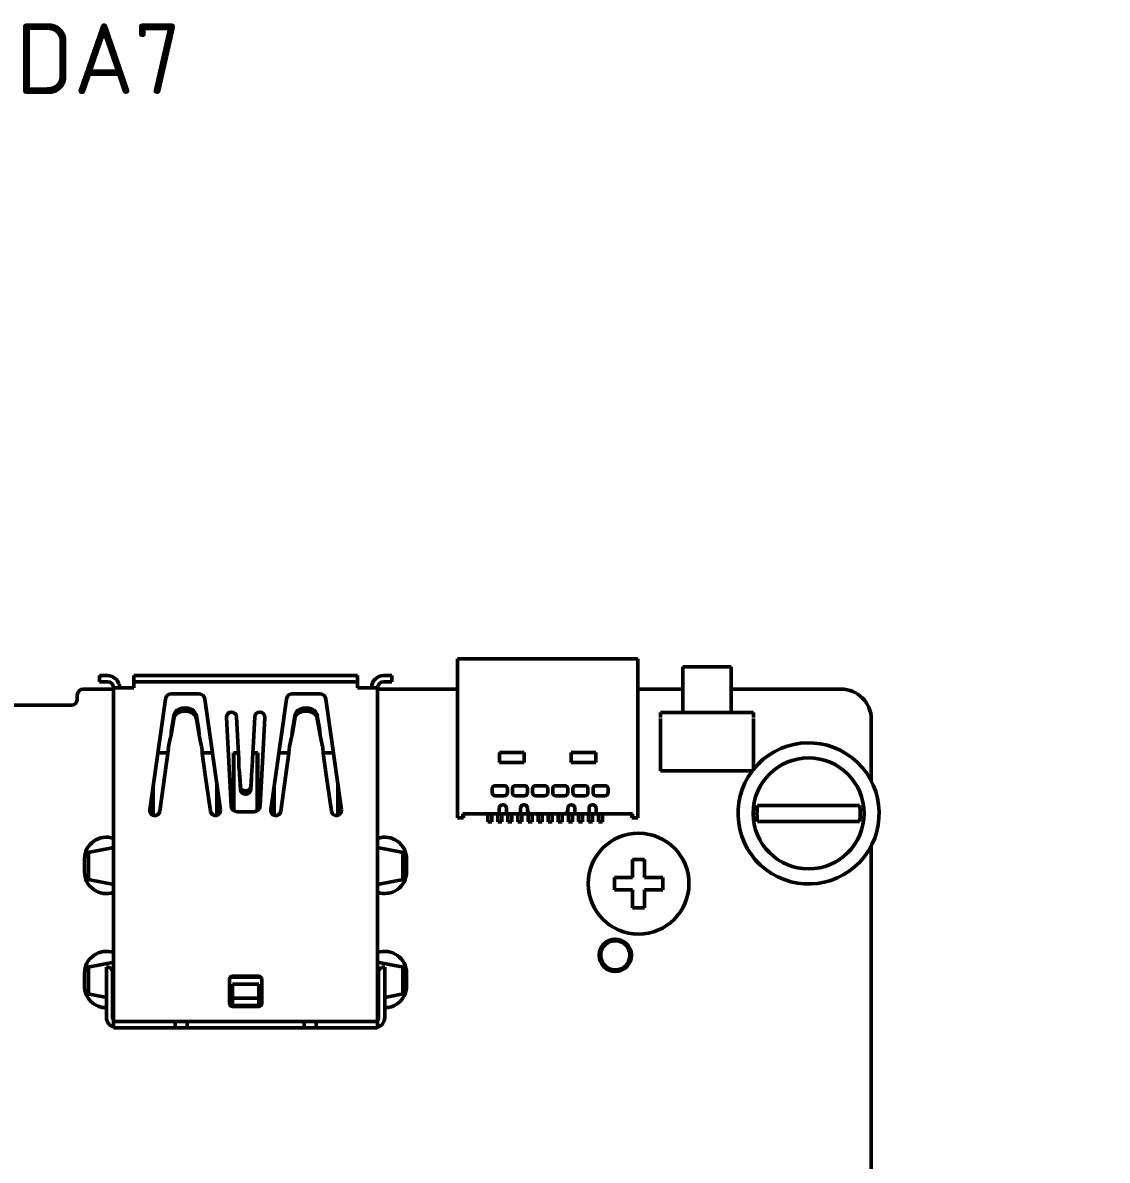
# Model space of a CAD drawing. Header units: millimetres. Extents: x -55 to 2039, y 0 to 512.
# Drawn here: x 1111.4 to 1165.2, y 278.6 to 335.1 of the extents above; entities that cross this region are included whole.
import ezdxf
from ezdxf import colors
from ezdxf.entities.mleader import LeaderData, LeaderLine
from ezdxf.enums import TextEntityAlignment as Align
from ezdxf.math import Vec2, Vec3

# ---------------------------------------------------------------- set-up
doc = ezdxf.new("R2010")
doc.units = ezdxf.units.MM
doc.linetypes.add('Сплошная', pattern=[0])
doc.layers.add('Виды', color=30, linetype='Continuous')
doc.layers.add('текст', color=2, linetype='Continuous', lineweight=30)
doc.styles.add('GOST TYPE B', font='', dxfattribs={"height": 3.5})
doc.styles.get('GOST TYPE B').set_extended_font_data('GOST type B')

# ---------------------------------------------------------------- blocks, each defined once
blk = doc.blocks.new('Вид с →')
at = {"linetype": 'Continuous', "lineweight": 25, "transparency": 16777216}
for q in [(28.03, 4.046), (30.858, 4.046)]:
    blk.add_line((29.444, 2.632), q, dxfattribs=at)
blk.add_circle((32.944, 2.632), 3.5, dxfattribs=at)
blk.add_circle((32.944, 2.632), 3.5, dxfattribs=at)
at = {"linetype": 'Continuous', "lineweight": 50, "transparency": 16777216, "style": 'GOST TYPE B'}
blk.add_attdef('ВИД(_:_)', text='', height=7, dxfattribs=at).set_placement((27.226, 3.5), align=Align.MIDDLE_RIGHT)
blk = doc.blocks.new('_DotSmall')
at = {"color": 0, "linetype": 'ByBlock', "lineweight": 60, "const_width": 0.5}
blk.add_lwpolyline([(-0.0625, 0, 1), (0.0625, 0, 1)], format="xyb", close=True, dxfattribs=at)

msp = doc.modelspace()

# ---------------------------------------------------------------- linework, layer by layer
at = {"linetype": 'Continuous', "lineweight": 50}
for p, q in [((1132.9373, 303.5244), (1132.9373, 295.6244)), ((1133.9373, 303.5244), (1132.9373, 303.5244)), ((1133.9373, 303.5244), (1140.8773, 303.5244)), ((1141.8773, 303.5244), (1140.8773, 303.5244)), ((1141.8773, 295.6244), (1141.8773, 303.5244)), ((1144.1113, 300.8623), (1144.1113, 303.1123)), ((1146.5113, 303.1123), (1144.1113, 303.1123)), ((1146.5113, 300.8623), (1146.5113, 303.1123)), ((1115.1713, 302.6823), (1115.1713, 302.3823)), ((1115.1713, 302.6823), (1115.4713, 302.6823)), ((1115.5713, 302.6823), (1115.4713, 302.6823)), ((1116.8713, 302.6823), (1116.8713, 302.3823)), ((1116.8713, 302.6823), (1117.1713, 302.6823)), ((1127.6713, 302.6823), (1117.1713, 302.6823)), ((1127.6713, 302.6823), (1127.9713, 302.6823)), ((1127.9713, 302.6823), (1127.9713, 302.3823)), ((1129.3713, 302.6823), (1129.2713, 302.6823)), ((1129.3713, 302.6823), (1129.6713, 302.6823)), ((1129.6713, 302.6823), (1129.6713, 302.3823)), ((1114.3713, 302.0123), (1115.8713, 302.0123)), ((1115.4713, 302.3823), (1115.1713, 302.3823)), ((1115.4713, 302.3823), (1115.5713, 302.3823)), ((1115.8713, 302.0823), (1115.8713, 285.5223)), ((1115.8713, 302.0823), (1116.4713, 302.0823)), ((1116.8713, 302.0823), (1116.4713, 302.0823)), ((1117.1713, 302.3823), (1116.8713, 302.3823)), ((1117.1713, 302.3823), (1127.6713, 302.3823)), ((1127.9713, 302.3823), (1127.6713, 302.3823)), ((1128.3713, 302.0823), (1127.9713, 302.0823)), ((1128.3713, 302.0823), (1128.9713, 302.0823)), ((1128.9713, 302.0823), (1128.9713, 285.5223)), ((1128.9713, 302.0123), (1132.9373, 302.0123)), ((1129.2713, 302.3823), (1129.3713, 302.3823)), ((1129.6713, 302.3823), (1129.3713, 302.3823)), ((1141.8773, 302.0123), (1144.1113, 302.0123)), ((1146.5113, 302.0123), (1151.9613, 302.0123)), ((1114.0713, 301.7123), (1114.0713, 301.5123)), ((1118.4442, 301.5241), (1117.6713, 296.0245)), ((1120.1013, 301.7823), (1118.7413, 301.7823)), ((1120.3983, 301.5241), (1121.1713, 296.0245)), ((1124.4442, 301.5241), (1123.6713, 296.0245)), ((1126.1013, 301.7823), (1124.7413, 301.7823)), ((1126.3983, 301.5241), (1127.1713, 296.0245)), ((1110.2613, 301.2123), (1113.7713, 301.2123)), ((1119.4853, 301.0687), (1119.3572, 301.0687)), ((1119.4853, 300.9187), (1119.3572, 300.9187)), ((1125.4853, 301.0687), (1125.3572, 301.0687)), ((1125.4853, 300.9187), (1125.3572, 300.9187)), ((1143.0113, 300.8623), (1147.6113, 300.8623)), ((1143.0113, 300.6123), (1143.0113, 300.8623)), ((1147.6113, 300.6123), (1147.6113, 300.8623)), ((1118.8621, 300.696), (1118.7446, 299.9723)), ((1118.8621, 300.546), (1118.7446, 299.8223)), ((1120.0979, 299.9723), (1119.9804, 300.696)), ((1119.9804, 300.546), (1120.0979, 299.8223)), ((1121.4713, 300.6131), (1121.7017, 296.2166)), ((1121.9706, 300.6393), (1122.0359, 299.3923)), ((1122.8719, 300.6393), (1122.8066, 299.3923)), ((1123.3713, 300.6131), (1123.1409, 296.2166)), ((1124.8621, 300.696), (1124.7446, 299.9723)), ((1124.8621, 300.546), (1124.7446, 299.8223)), ((1126.0979, 299.9723), (1125.9804, 300.696)), ((1125.9804, 300.546), (1126.0979, 299.8223)), ((1143.0113, 297.9623), (1143.0113, 300.5623)), ((1147.6113, 297.9623), (1147.6113, 300.5623)), ((1153.4613, 300.5123), (1153.4613, 297.4561)), ((1118.7446, 299.8701), (1118.7446, 299.9723)), ((1118.7446, 299.8223), (1118.7446, 299.8701)), ((1120.0979, 299.8701), (1120.0979, 299.9723)), ((1120.0979, 299.8223), (1120.0979, 299.8701)), ((1124.7446, 299.8701), (1124.7446, 299.9723)), ((1124.7446, 299.8223), (1124.7446, 299.8701)), ((1126.0979, 299.8701), (1126.0979, 299.9723)), ((1126.0979, 299.8223), (1126.0979, 299.8701)), ((1118.6867, 299.5691), (1118.6008, 299.1766)), ((1120.1559, 299.5691), (1120.2417, 299.1766)), ((1122.0359, 299.3923), (1122.0809, 298.535)), ((1122.8066, 299.3923), (1122.7617, 298.535)), ((1124.6867, 299.5691), (1124.6008, 299.1766)), ((1126.1559, 299.5691), (1126.2417, 299.1766)), ((1118.0687, 298.8523), (1118.5723, 298.8523)), ((1118.5707, 298.8319), (1118.4213, 297.7684)), ((1120.2702, 298.8523), (1120.7738, 298.8523)), ((1120.2718, 298.8319), (1120.4213, 297.7684)), ((1121.8163, 298.8523), (1122.0642, 298.8523)), ((1121.8163, 295.9962), (1121.8163, 298.8523)), ((1121.8163, 298.7223), (1121.8413, 298.7223)), ((1121.8413, 298.8523), (1121.8413, 295.9786)), ((1122.7783, 298.8523), (1123.0263, 298.8523)), ((1123.0013, 295.9786), (1123.0013, 298.8523)), ((1123.0013, 298.7223), (1123.0263, 298.7223)), ((1123.0263, 298.8523), (1123.0263, 295.9962)), ((1124.0687, 298.8523), (1124.5723, 298.8523)), ((1124.5707, 298.8319), (1124.4213, 297.7684)), ((1126.2702, 298.8523), (1126.7738, 298.8523)), ((1126.2718, 298.8319), (1126.4213, 297.7684)), ((1135.0248, 298.8744), (1136.2398, 298.8744)), ((1135.0248, 298.3744), (1135.0248, 298.8744)), ((1136.2398, 298.8744), (1136.2398, 298.3744)), ((1139.7908, 298.8744), (1138.5758, 298.8744)), ((1138.5758, 298.3744), (1138.5758, 298.8744)), ((1139.7908, 298.8744), (1139.7908, 298.3744)), ((1122.0921, 298.1903), (1122.1104, 297.9655)), ((1122.7504, 298.1903), (1122.7321, 297.9655)), ((1136.2398, 298.3744), (1135.0248, 298.3744)), ((1139.7908, 298.3744), (1138.5758, 298.3744)), ((1143.0113, 297.9623), (1147.6113, 297.9623)), ((1118.4213, 297.7684), (1118.1664, 295.9549)), ((1120.4213, 297.7684), (1120.6761, 295.9549)), ((1122.132, 297.7123), (1122.132, 297.6646)), ((1122.132, 297.7123), (1122.165, 297.1675)), ((1122.132, 297.6646), (1122.132, 297.5623)), ((1122.132, 297.5623), (1122.165, 297.0175)), ((1122.7105, 297.7123), (1122.6775, 297.1675)), ((1122.6775, 297.0175), (1122.7105, 297.5623)), ((1122.7105, 297.7123), (1122.7105, 297.6646)), ((1122.7105, 297.6646), (1122.7105, 297.5623)), ((1124.4213, 297.7684), (1124.1664, 295.9549)), ((1126.4213, 297.7684), (1126.6761, 295.9549)), ((1117.8163, 295.7617), (1117.8163, 297.0562)), ((1117.8413, 297.2341), (1117.8413, 295.752)), ((1121.0013, 295.752), (1121.0013, 297.2341)), ((1121.0263, 297.0562), (1121.0263, 295.7617)), ((1122.4279, 296.9623), (1122.4147, 296.9623)), ((1122.4147, 296.8123), (1122.4279, 296.8123)), ((1123.8163, 295.7617), (1123.8163, 297.0562)), ((1123.8413, 297.2341), (1123.8413, 295.752)), ((1127.0013, 295.752), (1127.0013, 297.2341)), ((1127.0263, 297.0562), (1127.0263, 295.7617)), ((1134.6573, 297.0744), (1134.6573, 296.8744)), ((1134.8073, 297.2244), (1135.2573, 297.2244)), ((1135.4073, 296.8744), (1135.4073, 297.0744)), ((1135.6573, 297.0744), (1135.6573, 296.8744)), ((1135.8073, 297.2244), (1136.2573, 297.2244)), ((1136.4073, 296.8744), (1136.4073, 297.0744)), ((1136.6573, 297.0744), (1136.6573, 296.8744)), ((1136.8073, 297.2244), (1137.2573, 297.2244)), ((1137.4073, 296.8744), (1137.4073, 297.0744)), ((1137.6573, 297.0744), (1137.6573, 296.8744)), ((1137.8073, 297.2244), (1138.2573, 297.2244)), ((1138.4073, 296.8744), (1138.4073, 297.0744)), ((1138.6573, 297.0744), (1138.6573, 296.8744)), ((1138.8073, 297.2244), (1139.2573, 297.2244)), ((1139.4073, 296.8744), (1139.4073, 297.0744)), ((1139.6573, 297.0744), (1139.6573, 296.8744)), ((1139.8073, 297.2244), (1140.2573, 297.2244)), ((1140.4073, 296.8744), (1140.4073, 297.0744)), ((1134.8073, 296.7244), (1135.2573, 296.7244)), ((1135.1573, 296.2744), (1135.2073, 296.2744)), ((1135.8073, 296.7244), (1136.2573, 296.7244)), ((1136.2073, 296.2744), (1136.2573, 296.2744)), ((1136.8073, 296.7244), (1137.2573, 296.7244)), ((1137.8073, 296.7244), (1138.2573, 296.7244)), ((1138.5573, 296.2744), (1138.6073, 296.2744)), ((1138.8073, 296.7244), (1139.2573, 296.7244)), ((1139.6073, 296.2744), (1139.6573, 296.2744)), ((1139.8073, 296.7244), (1140.2573, 296.7244)), ((1152.8812, 296.2505), (1147.8214, 296.2505)), ((1122.8413, 295.9323), (1122.0013, 295.9323)), ((1133.1995, 295.6244), (1132.9373, 295.6244)), ((1133.1995, 295.6244), (1133.1995, 295.8244)), ((1133.1995, 295.8244), (1133.9373, 295.8244)), ((1133.2373, 295.6244), (1133.1995, 295.6244)), ((1133.2373, 295.8244), (1133.2373, 295.6244)), ((1134.8573, 295.8244), (1133.9373, 295.8244)), ((1134.4323, 295.4244), (1134.4323, 295.8244)), ((1134.6323, 295.4244), (1134.6323, 295.8244)), ((1134.8573, 295.8244), (1135.3573, 295.8244)), ((1134.9323, 295.4244), (1134.9323, 295.8244)), ((1135.0073, 295.9744), (1135.0073, 296.1244)), ((1135.1323, 295.4244), (1135.1323, 295.8244)), ((1135.3573, 295.8244), (1136.0573, 295.8244)), ((1135.4323, 295.4244), (1135.4323, 295.8244)), ((1135.6323, 295.4244), (1135.6323, 295.8244)), ((1135.9323, 295.4244), (1135.9323, 295.8244)), ((1136.0573, 295.8244), (1136.6073, 295.8244)), ((1136.1323, 295.4244), (1136.1323, 295.8244)), ((1136.4073, 296.1244), (1136.4073, 296.0244)), ((1136.4323, 295.4244), (1136.4323, 295.8244)), ((1138.2073, 295.8244), (1136.6073, 295.8244)), ((1136.6323, 295.4244), (1136.6323, 295.8244)), ((1136.9323, 295.4244), (1136.9323, 295.8244)), ((1137.1323, 295.4244), (1137.1323, 295.8244)), ((1137.4323, 295.4244), (1137.4323, 295.8244)), ((1137.6323, 295.4244), (1137.6323, 295.8244)), ((1137.9323, 295.4244), (1137.9323, 295.8244)), ((1138.1323, 295.4244), (1138.1323, 295.8244)), ((1138.2073, 295.8244), (1138.7573, 295.8244)), ((1138.4073, 296.0244), (1138.4073, 296.1244)), ((1138.4323, 295.4244), (1138.4323, 295.8244)), ((1138.6323, 295.4244), (1138.6323, 295.8244)), ((1138.7573, 295.8244), (1139.4573, 295.8244)), ((1138.9323, 295.4244), (1138.9323, 295.8244)), ((1139.1323, 295.4244), (1139.1323, 295.8244)), ((1139.4323, 295.4244), (1139.4323, 295.8244)), ((1139.4573, 295.8244), (1139.9573, 295.8244)), ((1139.6323, 295.4244), (1139.6323, 295.8244)), ((1139.8073, 296.1244), (1139.8073, 295.9744)), ((1139.9323, 295.4244), (1139.9323, 295.8244)), ((1140.8773, 295.8244), (1139.9573, 295.8244)), ((1140.1323, 295.4244), (1140.1323, 295.8244)), ((1140.8773, 295.8244), (1141.6151, 295.8244)), ((1141.5773, 295.6244), (1141.5773, 295.8244)), ((1141.6151, 295.6244), (1141.5773, 295.6244)), ((1141.6151, 295.8244), (1141.6151, 295.6244)), ((1141.8773, 295.6244), (1141.6151, 295.6244)), ((1134.4323, 295.4244), (1134.6323, 295.4244)), ((1134.9323, 295.4244), (1135.1323, 295.4244)), ((1135.4323, 295.4244), (1135.6323, 295.4244)), ((1135.9323, 295.4244), (1136.1323, 295.4244)), ((1136.4323, 295.4244), (1136.6323, 295.4244)), ((1136.9323, 295.4244), (1137.1323, 295.4244)), ((1137.4323, 295.4244), (1137.6323, 295.4244)), ((1137.9323, 295.4244), (1138.1323, 295.4244)), ((1138.4323, 295.4244), (1138.6323, 295.4244)), ((1138.9323, 295.4244), (1139.1323, 295.4244)), ((1139.4323, 295.4244), (1139.6323, 295.4244)), ((1139.9323, 295.4244), (1140.1323, 295.4244)), ((1147.8214, 295.4505), (1152.8812, 295.4505)), ((1115.8004, 294.1425), (1114.6921, 293.9213)), ((1130.1504, 293.9213), (1129.0421, 294.1425)), ((1153.4613, 294.2448), (1153.4613, 248.248)), ((1114.4311, 293.5901), (1114.4311, 292.9551)), ((1114.6213, 292.583), (1114.6213, 293.9017)), ((1130.2213, 293.9017), (1130.2213, 292.583)), ((1130.4077, 292.9551), (1130.4077, 293.5901)), ((1142.2166, 293.566), (1141.6166, 293.566)), ((1141.6166, 293.566), (1141.6166, 292.666)), ((1142.2166, 292.666), (1142.2166, 293.566)), ((1115.8004, 292.3422), (1114.6921, 292.5634)), ((1130.1504, 292.5634), (1129.0421, 292.3422)), ((1141.6166, 292.666), (1140.7166, 292.666)), ((1140.7166, 292.666), (1140.7166, 292.066)), ((1143.1166, 292.666), (1142.2166, 292.666)), ((1143.1166, 292.066), (1143.1166, 292.666)), ((1140.7166, 292.066), (1141.6166, 292.066)), ((1141.6166, 292.066), (1141.6166, 291.166)), ((1142.2166, 291.166), (1142.2166, 292.066)), ((1142.2166, 292.066), (1143.1166, 292.066)), ((1141.6166, 291.166), (1142.2166, 291.166)), ((1115.8004, 288.4625), (1114.6921, 288.2413)), ((1130.1504, 288.2413), (1129.0421, 288.4625)), ((1114.4311, 287.9259), (1114.4311, 287.2909)), ((1114.6213, 286.903), (1114.6213, 288.2217)), ((1115.6713, 288.2223), (1115.5213, 288.2223)), ((1115.5213, 287.9223), (1115.5213, 285.7223)), ((1115.8213, 287.9223), (1115.8213, 285.7223)), ((1123.0713, 287.7723), (1121.7713, 287.7723)), ((1129.0213, 287.9223), (1129.0213, 285.7223)), ((1129.3213, 288.2223), (1129.1713, 288.2223)), ((1129.3213, 285.7223), (1129.3213, 287.9223)), ((1130.2213, 288.2217), (1130.2213, 286.903)), ((1130.4077, 287.2909), (1130.4077, 287.9259)), ((1115.8713, 287.4723), (1115.8213, 287.4723)), ((1121.6213, 287.6223), (1121.6213, 286.4223)), ((1123.1831, 287.7223), (1121.6595, 287.7223)), ((1121.7713, 287.3839), (1121.7713, 286.6839)), ((1121.7713, 287.3839), (1123.0713, 287.3839)), ((1123.0713, 287.3839), (1123.0713, 286.6839)), ((1123.2213, 287.6223), (1123.2213, 286.4223)), ((1129.0213, 287.4723), (1128.9713, 287.4723)), ((1115.5213, 286.7179), (1114.6921, 286.8834)), ((1121.7713, 286.6839), (1123.0713, 286.6839)), ((1121.7713, 286.6839), (1121.7713, 286.3223)), ((1123.0713, 286.6839), (1123.0713, 286.3223)), ((1130.1504, 286.8834), (1129.3213, 286.7179)), ((1115.8213, 286.395), (1115.8713, 286.2283)), ((1121.7713, 286.3223), (1123.0713, 286.3223)), ((1123.0713, 286.2723), (1121.7713, 286.2723)), ((1128.9713, 286.2283), (1129.0213, 286.395)), ((1115.8713, 285.5223), (1115.8713, 285.2223)), ((1115.8713, 285.5223), (1116.4713, 285.5223)), ((1128.3713, 285.5223), (1116.4713, 285.5223)), ((1118.9213, 285.2223), (1118.9213, 285.5223)), ((1125.9213, 285.5223), (1125.9213, 285.2223)), ((1128.9713, 285.5223), (1128.3713, 285.5223)), ((1128.9713, 285.2223), (1128.9713, 285.5223)), ((1116.3713, 285.2223), (1115.8713, 285.2223)), ((1116.3713, 285.2223), (1118.6213, 285.2223)), ((1118.9213, 285.2223), (1118.6213, 285.2223)), ((1119.5213, 285.2223), (1118.9213, 285.2223)), ((1119.5213, 285.2223), (1125.3213, 285.2223)), ((1125.9213, 285.2223), (1125.3213, 285.2223)), ((1126.2213, 285.2223), (1125.9213, 285.2223)), ((1126.2213, 285.2223), (1128.4713, 285.2223)), ((1128.9713, 285.2223), (1128.4713, 285.2223))]:
    msp.add_line(p, q, dxfattribs=at)
at = {"linetype": 'Continuous', "lineweight": 50, "extrusion": (0, 0, -1)}
msp.add_circle((-1150.3513, 295.8505), 2.75, dxfattribs=at)
at = {"linetype": 'Continuous', "lineweight": 50}
msp.add_circle((1140.7613, 288.8123), 0.8, dxfattribs=at)
at = {"linetype": 'Continuous', "lineweight": 50, "extrusion": (0, 0, -1)}
for centre, radius, start, end in [((-1115.5713, 302.0823), 0.6, 90, 180), ((-1129.2713, 302.0823), 0.6, 0, 90), ((-1115.5713, 302.0823), 0.3, 90, 180), ((-1129.2713, 302.0823), 0.3, 0, 90), ((-1113.7713, 301.5123), 0.3, 180, 270), ((-1118.7413, 301.4823), 0.3, 8, 90), ((-1120.1013, 301.4823), 0.3, 90, 172), ((-1124.7413, 301.4823), 0.3, 8, 90), ((-1126.1013, 301.4823), 0.3, 90, 172), ((-1121.7209, 300.6262), 0.25, 357, 177), ((-1123.1216, 300.6262), 0.25, 3, 183), ((-1122.0013, 296.2323), 0.3, 270, 357), ((-1122.8413, 296.2323), 0.3, 183, 270), ((-1150.3513, 295.8505), 2.5613, 351.0154, 8.9846), ((-1150.3513, 295.8505), 2.5613, 171.0154, 188.9846), ((-1117.9188, 295.9897), 0.25, 188, 8), ((-1120.9237, 295.9897), 0.25, 172, 352), ((-1123.9188, 295.9897), 0.25, 188, 8), ((-1126.9237, 295.9897), 0.25, 172, 352), ((-1134.8573, 295.9744), 0.15, 180, 270), ((-1136.6073, 296.0244), 0.2, 270, 360), ((-1138.2073, 296.0244), 0.2, 180, 270), ((-1139.9573, 295.9744), 0.15, 270, 360), ((-1140.7613, 288.8123), 0.725, 270, 92.91382), ((-1140.7613, 288.8123), 0.725, 92.91382, 270), ((-1121.7713, 287.6223), 0.15, 0, 90), ((-1123.0713, 287.6223), 0.15, 90, 180), ((-1121.7713, 286.4223), 0.15, 270, 360), ((-1123.0713, 286.4223), 0.15, 180, 270), ((-1116.0213, 285.7223), 0.5, 287.45759, 360), ((-1116.0213, 285.7223), 0.2, 318.59038, 360), ((-1128.8213, 285.7223), 0.2, 180, 221.40931), ((-1128.8213, 285.7223), 0.5, 180, 252.54231)]:
    msp.add_arc(centre, radius, start, end, dxfattribs=at)
at = {"linetype": 'Continuous', "lineweight": 50}
for centre, radius, start, end in [((1114.3713, 301.7123), 0.3, 90, 180), ((1151.9613, 300.5123), 1.5, 0, 90), ((1150.3513, 295.8505), 3.5, 142.88674, 141.52386), ((1134.8073, 297.0744), 0.15, 90, 180), ((1134.8073, 296.8744), 0.15, 180, 270), ((1135.2573, 297.0744), 0.15, 0, 90), ((1135.2573, 296.8744), 0.15, 270, 0), ((1135.8073, 297.0744), 0.15, 90, 180), ((1135.8073, 296.8744), 0.15, 180, 270), ((1136.2573, 297.0744), 0.15, 0, 90), ((1136.2573, 296.8744), 0.15, 270, 0), ((1136.8073, 297.0744), 0.15, 90, 180), ((1136.8073, 296.8744), 0.15, 180, 270), ((1137.2573, 297.0744), 0.15, 0, 90), ((1137.2573, 296.8744), 0.15, 270, 0), ((1137.8073, 297.0744), 0.15, 90, 180), ((1137.8073, 296.8744), 0.15, 180, 270), ((1138.2573, 297.0744), 0.15, 0, 90), ((1138.2573, 296.8744), 0.15, 270, 0), ((1138.8073, 297.0744), 0.15, 90, 180), ((1138.8073, 296.8744), 0.15, 180, 270), ((1139.2573, 297.0744), 0.15, 0, 90), ((1139.2573, 296.8744), 0.15, 270, 0), ((1139.8073, 297.0744), 0.15, 90, 180), ((1139.8073, 296.8744), 0.15, 180, 270), ((1140.2573, 297.0744), 0.15, 0, 90), ((1140.2573, 296.8744), 0.15, 270, 0), ((1135.1573, 296.1244), 0.15, 90, 180), ((1135.2073, 296.1244), 0.15, 0, 90), ((1136.2073, 296.1244), 0.15, 90, 180), ((1136.2573, 296.1244), 0.15, 0, 90), ((1138.5573, 296.1244), 0.15, 90, 180), ((1138.6073, 296.1244), 0.15, 0, 90), ((1139.6073, 296.1244), 0.15, 90, 180), ((1139.6573, 296.1244), 0.15, 0, 90), ((1115.5106, 293.5901), 1.0795, 70.48024, 180), ((1129.3282, 293.5901), 1.0795, 0, 109.30635), ((1141.9166, 292.366), 2.5, 90, 89.55603), ((1141.9166, 292.366), 2.5, 89.55603, 90), ((1115.5106, 292.9551), 1.0795, 180, 289.51977), ((1129.3282, 292.9551), 1.0795, 250.69365, 0), ((1115.5106, 287.9259), 1.0795, 70.48024, 180), ((1129.3282, 287.9259), 1.0795, 0, 109.30635), ((1115.5106, 287.2909), 1.0795, 180, 270.56771), ((1129.3282, 287.2909), 1.0795, 269.63357, 0), ((1115.5106, 287.2909), 1.0795, 286.72718, 288.83027), ((1129.3282, 287.2909), 1.0795, 251.36263, 253.48285)]:
    msp.add_arc(centre, radius, start, end, dxfattribs=at)
for centre, major_axis, ratio, start_param, end_param in [((1116.8713, 302.0823), (0, -0.3), 0.0000001, 3.1415681, 4.7123644), ((1127.9713, 302.0823), (0, -0.3), 0.0000001, 3.1415681, 4.7123644), ((1119.3572, 300.6357), (0.5, 0), 0.8660254, 1.5707962, 3.0019661), ((1119.4853, 300.6357), (0.5, 0), 0.8660254, 0.1396262, 1.5707962), ((1125.3572, 300.6357), (0.5, 0), 0.8660254, 1.5707962, 3.0019661), ((1125.4853, 300.6357), (0.5, 0), 0.8660254, 0.1396262, 1.5707962), ((1121.9213, 298.5248), (0.15, 0), 0.4725383, 3.936993, 4.1498538), ((1122.9213, 298.5248), (0.15, 0), 0.4725383, 5.2749263, 5.487788), ((1121.9213, 298.3045), (0.15, 0), 0.4725383, 3.9369929, 4.1498537), ((1122.9213, 298.3045), (0.15, 0), 0.4725383, 5.2749262, 5.4877879), ((1122.4147, 297.0288), (-0.25, 0), 0.8660254, 0.0523601, 1.5707965), ((1122.4279, 297.0288), (-0.25, 0), 0.8660254, 1.5707965, 3.089233), ((1136.0573, 296.1244), (0, -0.3), 0.0000001, -0.0000246, 1.5707718), ((1139.4573, 296.1244), (0, -0.3), 0.0000001, -0.0000246, 1.5707718), ((1115.9713, 287.9223), (-0.3, 0.3), 0, 5.2360326, 6.2832301), ((1115.8213, 287.9223), (0, -0.3), 0.0000001, 1.5707718, 2.0943706), ((1125.3213, 285.6723), (0, -0.45), 0.0000001, 0.0000217, 1.2309811)]:
    msp.add_ellipse(centre, major_axis=major_axis, ratio=ratio, start_param=start_param, end_param=end_param, dxfattribs=at)
at = {"linetype": 'Continuous', "lineweight": 50, "extrusion": (0, 0, -1)}
for centre, major_axis, ratio, start_param, end_param in [((1119.3572, 300.4857), (-0.5, 0), 0.8660254, 0.1396265, 1.5707965), ((1119.4853, 300.4857), (-0.5, 0), 0.8660254, 1.5707965, 3.0019665), ((1125.3572, 300.4857), (-0.5, 0), 0.8660254, 0.1396265, 1.5707965), ((1125.4853, 300.4857), (-0.5, 0), 0.8660254, 1.5707965, 3.0019665), ((1122.4147, 297.1788), (0.25, 0), 0.8660254, 1.5707962, 3.0892326), ((1122.4279, 297.1788), (0.25, 0), 0.8660254, 0.0523597, 1.5707962), ((1135.3573, 296.1244), (0, 0.3), 0.0000001, 1.5708209, 3.1416172), ((1138.7573, 296.1244), (0, 0.3), 0.0000001, 1.5708209, 3.1416172), ((1115.5213, 287.9223), (0, 0.3), 0.0000001, 0.0000254, 1.5708217), ((1128.8713, 287.9223), (0.3, 0.3), 0, 0.000013, 1.0472106), ((1129.0213, 287.9223), (0, 0.3), 0.0000001, 1.047235, 1.5708338), ((1129.3213, 287.9223), (0, 0.3), 0.0000001, 0.0000246, 1.5708209), ((1119.5213, 285.6723), (0, 0.45), 0.0000001, 1.9106116, 3.141571)]:
    msp.add_ellipse(centre, major_axis=major_axis, ratio=ratio, start_param=start_param, end_param=end_param, dxfattribs=at)
at = {"linetype": 'Continuous', "lineweight": 50}
for points, knots in [([(1118.6867, 299.5691), (1118.6894, 299.5775), (1118.6921, 299.5868), (1118.6947, 299.5969), (1118.6974, 299.607), (1118.7001, 299.6179), (1118.7028, 299.6293), (1118.7055, 299.6408), (1118.7082, 299.6529), (1118.7109, 299.6653), (1118.7125, 299.6727), (1118.7141, 299.6801), (1118.7157, 299.6876), (1118.7184, 299.7004), (1118.721, 299.7133), (1118.7237, 299.7263), (1118.7264, 299.7393), (1118.7291, 299.7522), (1118.7318, 299.7649), (1118.7345, 299.7776), (1118.7372, 299.79), (1118.7399, 299.8019), (1118.7415, 299.8089), (1118.7431, 299.8157), (1118.7446, 299.8223)], [0, 0, 0, 0, 0.139285, 0.139285, 0.139285, 0.2785068, 0.2785068, 0.2785068, 0.4178827, 0.4178827, 0.4178827, 0.5, 0.5, 0.5, 0.6393911, 0.6393911, 0.6393911, 0.7786303, 0.7786303, 0.7786303, 0.9178879, 0.9178879, 0.9178879, 1, 1, 1, 1]), ([(1118.7229, 299.7223), (1118.7253, 299.7514), (1118.7277, 299.7804), (1118.735, 299.8665), (1118.7398, 299.9218), (1118.7446, 299.9723)], [-0.026338725, -0.026338725, -0.026338725, -0.026338725, -0.017568859, -0.017568859, -0.000001, -0.000001, -0.000001, -0.000001]), ([(1120.0979, 299.9723), (1120.1027, 299.9218), (1120.1075, 299.8665), (1120.1148, 299.7804), (1120.1172, 299.7514), (1120.1196, 299.7223)], [0.000001, 0.000001, 0.000001, 0.000001, 0.017568859, 0.017568859, 0.026337766, 0.026337766, 0.026337766, 0.026337766]), ([(1120.1559, 299.5691), (1120.151, 299.5841), (1120.1462, 299.6021), (1120.1365, 299.6426), (1120.1317, 299.6646), (1120.122, 299.7106), (1120.1172, 299.7341), (1120.1075, 299.78), (1120.1027, 299.8021), (1120.0979, 299.8223)], [-0.02859411, -0.02859411, -0.02859411, -0.02859411, -0.021442567, -0.021442567, -0.014297555, -0.014297555, -0.007152544, -0.007152544, -0.000001, -0.000001, -0.000001, -0.000001]), ([(1124.6867, 299.5691), (1124.6894, 299.5775), (1124.6921, 299.5868), (1124.6947, 299.5969), (1124.6974, 299.607), (1124.7001, 299.6179), (1124.7028, 299.6293), (1124.7055, 299.6408), (1124.7082, 299.6529), (1124.7109, 299.6653), (1124.7125, 299.6727), (1124.7141, 299.6801), (1124.7157, 299.6876), (1124.7184, 299.7004), (1124.721, 299.7133), (1124.7237, 299.7263), (1124.7264, 299.7393), (1124.7291, 299.7522), (1124.7318, 299.7649), (1124.7345, 299.7776), (1124.7372, 299.79), (1124.7399, 299.8019), (1124.7415, 299.8089), (1124.7431, 299.8157), (1124.7446, 299.8223)], [0, 0, 0, 0, 0.139285, 0.139285, 0.139285, 0.2785068, 0.2785068, 0.2785068, 0.4178827, 0.4178827, 0.4178827, 0.5, 0.5, 0.5, 0.6393911, 0.6393911, 0.6393911, 0.7786303, 0.7786303, 0.7786303, 0.9178879, 0.9178879, 0.9178879, 1, 1, 1, 1]), ([(1124.7229, 299.7223), (1124.7253, 299.7514), (1124.7277, 299.7804), (1124.735, 299.8665), (1124.7398, 299.9218), (1124.7446, 299.9723)], [-0.026338725, -0.026338725, -0.026338725, -0.026338725, -0.017568859, -0.017568859, -0.000001, -0.000001, -0.000001, -0.000001]), ([(1126.0979, 299.9723), (1126.1027, 299.9218), (1126.1075, 299.8665), (1126.1148, 299.7804), (1126.1172, 299.7514), (1126.1196, 299.7223)], [0.000001, 0.000001, 0.000001, 0.000001, 0.017568859, 0.017568859, 0.026337766, 0.026337766, 0.026337766, 0.026337766]), ([(1126.1559, 299.5691), (1126.151, 299.5841), (1126.1462, 299.6021), (1126.1365, 299.6426), (1126.1317, 299.6646), (1126.122, 299.7106), (1126.1172, 299.7341), (1126.1075, 299.78), (1126.1027, 299.8021), (1126.0979, 299.8223)], [-0.02859411, -0.02859411, -0.02859411, -0.02859411, -0.021442567, -0.021442567, -0.014297555, -0.014297555, -0.007152544, -0.007152544, -0.000001, -0.000001, -0.000001, -0.000001]), ([(1118.5707, 298.8319), (1118.5732, 298.8646), (1118.5757, 298.8972), (1118.5783, 298.9292), (1118.5808, 298.9612), (1118.5833, 298.9923), (1118.5858, 299.022), (1118.5883, 299.0518), (1118.5908, 299.0799), (1118.5933, 299.1059), (1118.5958, 299.1318), (1118.5983, 299.1555), (1118.6008, 299.1766)], [0.000001, 0.000001, 0.000001, 0.000001, 0.009850423, 0.009850423, 0.009850423, 0.019713059, 0.019713059, 0.019713059, 0.029575694, 0.029575694, 0.029575694, 0.039425117, 0.039425117, 0.039425117, 0.039425117]), ([(1120.2718, 298.8319), (1120.2693, 298.8646), (1120.2668, 298.8972), (1120.2643, 298.9292), (1120.2618, 298.9612), (1120.2593, 298.9923), (1120.2567, 299.022), (1120.2542, 299.0518), (1120.2517, 299.0799), (1120.2492, 299.1059), (1120.2467, 299.1318), (1120.2442, 299.1555), (1120.2417, 299.1766)], [0.000001, 0.000001, 0.000001, 0.000001, 0.009850423, 0.009850423, 0.009850423, 0.019713059, 0.019713059, 0.019713059, 0.029575694, 0.029575694, 0.029575694, 0.039425117, 0.039425117, 0.039425117, 0.039425117]), ([(1124.5707, 298.8319), (1124.5732, 298.8646), (1124.5757, 298.8972), (1124.5783, 298.9292), (1124.5808, 298.9612), (1124.5833, 298.9923), (1124.5858, 299.022), (1124.5883, 299.0518), (1124.5908, 299.0799), (1124.5933, 299.1059), (1124.5958, 299.1318), (1124.5983, 299.1555), (1124.6008, 299.1766)], [0.000001, 0.000001, 0.000001, 0.000001, 0.009850423, 0.009850423, 0.009850423, 0.019713059, 0.019713059, 0.019713059, 0.029575694, 0.029575694, 0.029575694, 0.039425117, 0.039425117, 0.039425117, 0.039425117]), ([(1126.2718, 298.8319), (1126.2693, 298.8646), (1126.2668, 298.8972), (1126.2643, 298.9292), (1126.2618, 298.9612), (1126.2593, 298.9923), (1126.2567, 299.022), (1126.2542, 299.0518), (1126.2517, 299.0799), (1126.2492, 299.1059), (1126.2467, 299.1318), (1126.2442, 299.1555), (1126.2417, 299.1766)], [0.000001, 0.000001, 0.000001, 0.000001, 0.009850423, 0.009850423, 0.009850423, 0.019713059, 0.019713059, 0.019713059, 0.029575694, 0.029575694, 0.029575694, 0.039425117, 0.039425117, 0.039425117, 0.039425117]), ([(1122.0809, 298.535), (1122.0816, 298.5106), (1122.0823, 298.4863), (1122.083, 298.4622), (1122.0836, 298.4382), (1122.0843, 298.4145), (1122.085, 298.3914), (1122.0857, 298.3683), (1122.0864, 298.3458), (1122.0871, 298.3243), (1122.0878, 298.3028), (1122.0885, 298.2822), (1122.0892, 298.2628), (1122.0899, 298.2434), (1122.0906, 298.2252), (1122.0913, 298.2084), (1122.0916, 298.2022), (1122.0918, 298.1961), (1122.0921, 298.1903)], [0, 0, 0, 0, 0.1861166, 0.1861166, 0.1861166, 0.3722145, 0.3722145, 0.3722145, 0.5583631, 0.5583631, 0.5583631, 0.7444675, 0.7444675, 0.7444675, 0.9305866, 0.9305866, 0.9305866, 1, 1, 1, 1]), ([(1122.7617, 298.535), (1122.761, 298.5106), (1122.7603, 298.4863), (1122.7596, 298.4622), (1122.7589, 298.4382), (1122.7582, 298.4145), (1122.7575, 298.3914), (1122.7568, 298.3683), (1122.7561, 298.3458), (1122.7554, 298.3243), (1122.7547, 298.3028), (1122.754, 298.2822), (1122.7533, 298.2628), (1122.7526, 298.2434), (1122.7519, 298.2252), (1122.7512, 298.2084), (1122.751, 298.2022), (1122.7507, 298.1961), (1122.7504, 298.1903)], [0, 0, 0, 0, 0.1861166, 0.1861166, 0.1861166, 0.3722145, 0.3722145, 0.3722145, 0.5583631, 0.5583631, 0.5583631, 0.7444675, 0.7444675, 0.7444675, 0.9305866, 0.9305866, 0.9305866, 1, 1, 1, 1]), ([(1122.1104, 297.9655), (1122.1122, 297.9505), (1122.114, 297.9325), (1122.1176, 297.8921), (1122.1194, 297.87), (1122.123, 297.8241), (1122.1248, 297.8006), (1122.1284, 297.7546), (1122.1302, 297.7326), (1122.132, 297.7123)], [-0.028080773, -0.028080773, -0.028080773, -0.028080773, -0.021057504, -0.021057504, -0.014040887, -0.014040887, -0.00702427, -0.00702427, -0.000001, -0.000001, -0.000001, -0.000001]), ([(1122.7321, 297.9655), (1122.7311, 297.9572), (1122.7301, 297.9479), (1122.7291, 297.9378), (1122.7281, 297.9277), (1122.7271, 297.9168), (1122.7261, 297.9053), (1122.7251, 297.8938), (1122.7241, 297.8818), (1122.7231, 297.8693), (1122.7225, 297.862), (1122.7219, 297.8546), (1122.7213, 297.8471), (1122.7203, 297.8343), (1122.7193, 297.8213), (1122.7183, 297.8084), (1122.7173, 297.7954), (1122.7163, 297.7825), (1122.7153, 297.7698), (1122.7143, 297.7571), (1122.7133, 297.7447), (1122.7123, 297.7328), (1122.7117, 297.7258), (1122.7111, 297.719), (1122.7105, 297.7123)], [0, 0, 0, 0, 0.139285, 0.139285, 0.139285, 0.2785068, 0.2785068, 0.2785068, 0.4178827, 0.4178827, 0.4178827, 0.5, 0.5, 0.5, 0.6393911, 0.6393911, 0.6393911, 0.7786303, 0.7786303, 0.7786303, 0.9178879, 0.9178879, 0.9178879, 1, 1, 1, 1]), ([(1122.132, 297.5623), (1122.1302, 297.6129), (1122.1284, 297.6681), (1122.1257, 297.7543), (1122.1248, 297.7833), (1122.1239, 297.8123)], [0.000001, 0.000001, 0.000001, 0.000001, 0.017517031, 0.017517031, 0.026260123, 0.026260123, 0.026260123, 0.026260123]), ([(1122.7186, 297.8123), (1122.7177, 297.7833), (1122.7168, 297.7543), (1122.7141, 297.6681), (1122.7123, 297.6129), (1122.7105, 297.5623)], [-0.026260921, -0.026260921, -0.026260921, -0.026260921, -0.017517031, -0.017517031, -0.000001, -0.000001, -0.000001, -0.000001]), ([(1115.8713, 294.1741), (1115.8713, 294.1707), (1115.8688, 294.1674), (1115.8639, 294.164), (1115.859, 294.1606), (1115.8516, 294.1572), (1115.8419, 294.1539), (1115.8322, 294.1505), (1115.8201, 294.1471), (1115.8057, 294.1437), (1115.804, 294.1433), (1115.8022, 294.1429), (1115.8004, 294.1425)], [0, 0, 0, 0, 0.3203947, 0.3203947, 0.3203947, 0.64073216, 0.64073216, 0.64073216, 0.96107517, 0.96107517, 0.96107517, 1, 1, 1, 1]), ([(1128.9713, 294.1741), (1128.9713, 294.1707), (1128.9737, 294.1673), (1128.9787, 294.164), (1128.9836, 294.1606), (1128.9909, 294.1572), (1129.0007, 294.1539), (1129.0104, 294.1505), (1129.0225, 294.1471), (1129.0369, 294.1437), (1129.0386, 294.1433), (1129.0403, 294.1429), (1129.0421, 294.1425)], [0, 0, 0, 0, 0.32059499, 0.32059499, 0.32059499, 0.6411362, 0.6411362, 0.6411362, 0.96168298, 0.96168298, 0.96168298, 1, 1, 1, 1]), ([(1114.6921, 293.9213), (1114.6608, 293.9169), (1114.6395, 293.9125), (1114.6238, 293.9059), (1114.6213, 293.9038), (1114.6213, 293.9017)], [0.000001, 0.000001, 0.000001, 0.000001, 0.021471207, 0.021471207, 0.031888526, 0.031888526, 0.031888526, 0.031888526]), ([(1130.1504, 293.9213), (1130.165, 293.9193), (1130.1775, 293.9172), (1130.1877, 293.9151), (1130.1979, 293.9131), (1130.2058, 293.911), (1130.2114, 293.9089), (1130.217, 293.9069), (1130.2202, 293.9048), (1130.221, 293.9027), (1130.2212, 293.9024), (1130.2213, 293.902), (1130.2213, 293.9017)], [0, 0, 0, 0, 0.11691023, 0.11691023, 0.11691023, 0.2338382, 0.2338382, 0.2338382, 0.35076067, 0.35076067, 0.35076067, 0.37134731, 0.37134731, 0.37134731, 0.37134731]), ([(1114.6921, 292.5634), (1114.6775, 292.5654), (1114.665, 292.5675), (1114.6548, 292.5695), (1114.6446, 292.5716), (1114.6367, 292.5737), (1114.6311, 292.5757), (1114.6255, 292.5778), (1114.6223, 292.5799), (1114.6215, 292.5819), (1114.6213, 292.5823), (1114.6213, 292.5827), (1114.6213, 292.583)], [0, 0, 0, 0, 0.11691023, 0.11691023, 0.11691023, 0.2338382, 0.2338382, 0.2338382, 0.35076067, 0.35076067, 0.35076067, 0.37134745, 0.37134745, 0.37134745, 0.37134745]), ([(1115.8713, 292.3106), (1115.8713, 292.314), (1115.8688, 292.3173), (1115.8639, 292.3207), (1115.8589, 292.3241), (1115.8516, 292.3275), (1115.8418, 292.3308), (1115.8321, 292.3342), (1115.82, 292.3376), (1115.8057, 292.341), (1115.8039, 292.3414), (1115.8022, 292.3418), (1115.8004, 292.3422)], [0, 0, 0, 0, 0.32059499, 0.32059499, 0.32059499, 0.6411362, 0.6411362, 0.6411362, 0.96168298, 0.96168298, 0.96168298, 1, 1, 1, 1]), ([(1128.9713, 292.3106), (1128.9713, 292.314), (1128.9737, 292.3173), (1128.9786, 292.3207), (1128.9836, 292.3241), (1128.9909, 292.3274), (1129.0006, 292.3308), (1129.0104, 292.3342), (1129.0225, 292.3376), (1129.0368, 292.3409), (1129.0385, 292.3413), (1129.0403, 292.3418), (1129.0421, 292.3422)], [0, 0, 0, 0, 0.3203947, 0.3203947, 0.3203947, 0.64073216, 0.64073216, 0.64073216, 0.96107517, 0.96107517, 0.96107517, 1, 1, 1, 1]), ([(1130.1504, 292.5634), (1130.1817, 292.5678), (1130.203, 292.5722), (1130.2187, 292.5787), (1130.2213, 292.5809), (1130.2213, 292.583)], [0.000001, 0.000001, 0.000001, 0.000001, 0.021471207, 0.021471207, 0.031888514, 0.031888514, 0.031888514, 0.031888514]), ([(1115.8713, 288.4941), (1115.8713, 288.4907), (1115.8688, 288.4874), (1115.8639, 288.484), (1115.859, 288.4806), (1115.8516, 288.4772), (1115.8419, 288.4739), (1115.8322, 288.4705), (1115.8201, 288.4671), (1115.8057, 288.4637), (1115.804, 288.4633), (1115.8022, 288.4629), (1115.8004, 288.4625)], [0, 0, 0, 0, 0.3203947, 0.3203947, 0.3203947, 0.64073216, 0.64073216, 0.64073216, 0.96107517, 0.96107517, 0.96107517, 1, 1, 1, 1]), ([(1128.9713, 288.4941), (1128.9713, 288.4907), (1128.9737, 288.4873), (1128.9787, 288.484), (1128.9836, 288.4806), (1128.9909, 288.4772), (1129.0007, 288.4739), (1129.0104, 288.4705), (1129.0225, 288.4671), (1129.0369, 288.4637), (1129.0386, 288.4633), (1129.0403, 288.4629), (1129.0421, 288.4625)], [0, 0, 0, 0, 0.32059499, 0.32059499, 0.32059499, 0.6411362, 0.6411362, 0.6411362, 0.96168298, 0.96168298, 0.96168298, 1, 1, 1, 1]), ([(1114.6921, 288.2413), (1114.6608, 288.2369), (1114.6395, 288.2325), (1114.6238, 288.2259), (1114.6213, 288.2238), (1114.6213, 288.2217)], [0.000001, 0.000001, 0.000001, 0.000001, 0.021471207, 0.021471207, 0.031888526, 0.031888526, 0.031888526, 0.031888526]), ([(1130.1504, 288.2413), (1130.165, 288.2393), (1130.1775, 288.2372), (1130.1877, 288.2351), (1130.1979, 288.2331), (1130.2058, 288.231), (1130.2114, 288.2289), (1130.217, 288.2269), (1130.2202, 288.2248), (1130.221, 288.2227), (1130.2212, 288.2224), (1130.2213, 288.222), (1130.2213, 288.2217)], [0, 0, 0, 0, 0.11691023, 0.11691023, 0.11691023, 0.2338382, 0.2338382, 0.2338382, 0.35076067, 0.35076067, 0.35076067, 0.37134731, 0.37134731, 0.37134731, 0.37134731]), ([(1114.6921, 286.8834), (1114.6775, 286.8854), (1114.665, 286.8875), (1114.6548, 286.8895), (1114.6446, 286.8916), (1114.6367, 286.8937), (1114.6311, 286.8957), (1114.6255, 286.8978), (1114.6223, 286.8999), (1114.6215, 286.9019), (1114.6213, 286.9023), (1114.6213, 286.9027), (1114.6213, 286.903)], [0, 0, 0, 0, 0.11691023, 0.11691023, 0.11691023, 0.2338382, 0.2338382, 0.2338382, 0.35076067, 0.35076067, 0.35076067, 0.37134745, 0.37134745, 0.37134745, 0.37134745]), ([(1130.1504, 286.8834), (1130.1817, 286.8878), (1130.203, 286.8922), (1130.2187, 286.8987), (1130.2213, 286.9009), (1130.2213, 286.903)], [0.000001, 0.000001, 0.000001, 0.000001, 0.021471207, 0.021471207, 0.031888514, 0.031888514, 0.031888514, 0.031888514])]:
    msp.add_open_spline(points, degree=3, knots=knots, dxfattribs=at)

# ---------------------------------------------------------------- texts
at = {"layer": 'текст', "style": 'GOST TYPE B'}
msp.add_text('DA7', height=3.5, dxfattribs=at).set_placement((1111.0138, 331.5338))

# ---------------------------------------------------------------- leaders
at = {"layer": 'Виды', "linetype": 'Continuous', "lineweight": 25}
ml = msp.add_multileader_block('Standard', dxfattribs=at)
ml.set_content('Вид с →', color=256)
ml.set_attribute('ВИД(_:_)', 'А(2:1)', width=0)
ml.set_leader_properties(linetype='Сплошная', lineweight=25)
ml.set_arrow_properties(name='DOTSMALL')
ml.build(insert=Vec2(0, 0))
ml.multileader.update_dxf_attribs({"leader_type": 0, "has_dogleg": 0, "text_left_attachment_type": 6, "text_right_attachment_type": 6, "dogleg_length": 0.3, "arrow_head_size": 1, "block_connection_type": 1})
ctx = ml.context
ctx.base_point, ctx.char_height, ctx.arrow_head_size, ctx.landing_gap_size, ctx.plane_origin = Vec3(1329.0713, 395.8731), 3.5, 1, 1, Vec3(1329.0713, 395.8731)
ctx.left_attachment, ctx.right_attachment, ctx.attachment_type = 6, 6, 1
notes = []
notes.append((ctx, [(0, (0, 0, 0), (0, 0), (1, 0), 1, [])]))
ctx.block.insert = Vec3(1329.0713, 395.8731)
ml = msp.add_multileader_block('Standard', dxfattribs=at)
ml.set_content('Вид с →', color=256)
ml.set_attribute('ВИД(_:_)', 'Б(4:1)', width=0)
ml.set_leader_properties(linetype='Сплошная', lineweight=25)
ml.set_arrow_properties(name='DOTSMALL')
ml.build(insert=Vec2(0, 0))
ml.multileader.update_dxf_attribs({"leader_type": 0, "has_dogleg": 0, "text_left_attachment_type": 6, "text_right_attachment_type": 6, "dogleg_length": 0.3, "arrow_head_size": 1, "block_connection_type": 1})
ctx = ml.context
ctx.base_point, ctx.char_height, ctx.arrow_head_size, ctx.landing_gap_size, ctx.plane_origin = Vec3(1332.1634, 311.4002), 3.5, 1, 1, Vec3(1332.1634, 311.4002)
ctx.left_attachment, ctx.right_attachment, ctx.attachment_type = 6, 6, 1
notes.append((ctx, [(0, (0, 0, 0), (0, 0), (1, 0), 1, [])]))
ctx.block.insert = Vec3(1332.1634, 311.4002)
for ctx, leaders in notes:
    for number, flags, end, landing, length, lines in leaders:
        leader = LeaderData()
        leader.index, (leader.has_last_leader_line, leader.has_dogleg_vector, leader.attachment_direction) = number, flags
        leader.last_leader_point, leader.dogleg_vector, leader.dogleg_length = Vec3(end), Vec3(landing), length
        for number, points, colour, breaks in lines:
            line = LeaderLine()
            line.index, line.vertices, line.color, line.breaks = number, Vec3.list(points), colors.encode_raw_color(colour), breaks
            leader.lines.append(line)
        ctx.leaders.append(leader)

doc.saveas('drawing.dxf')
